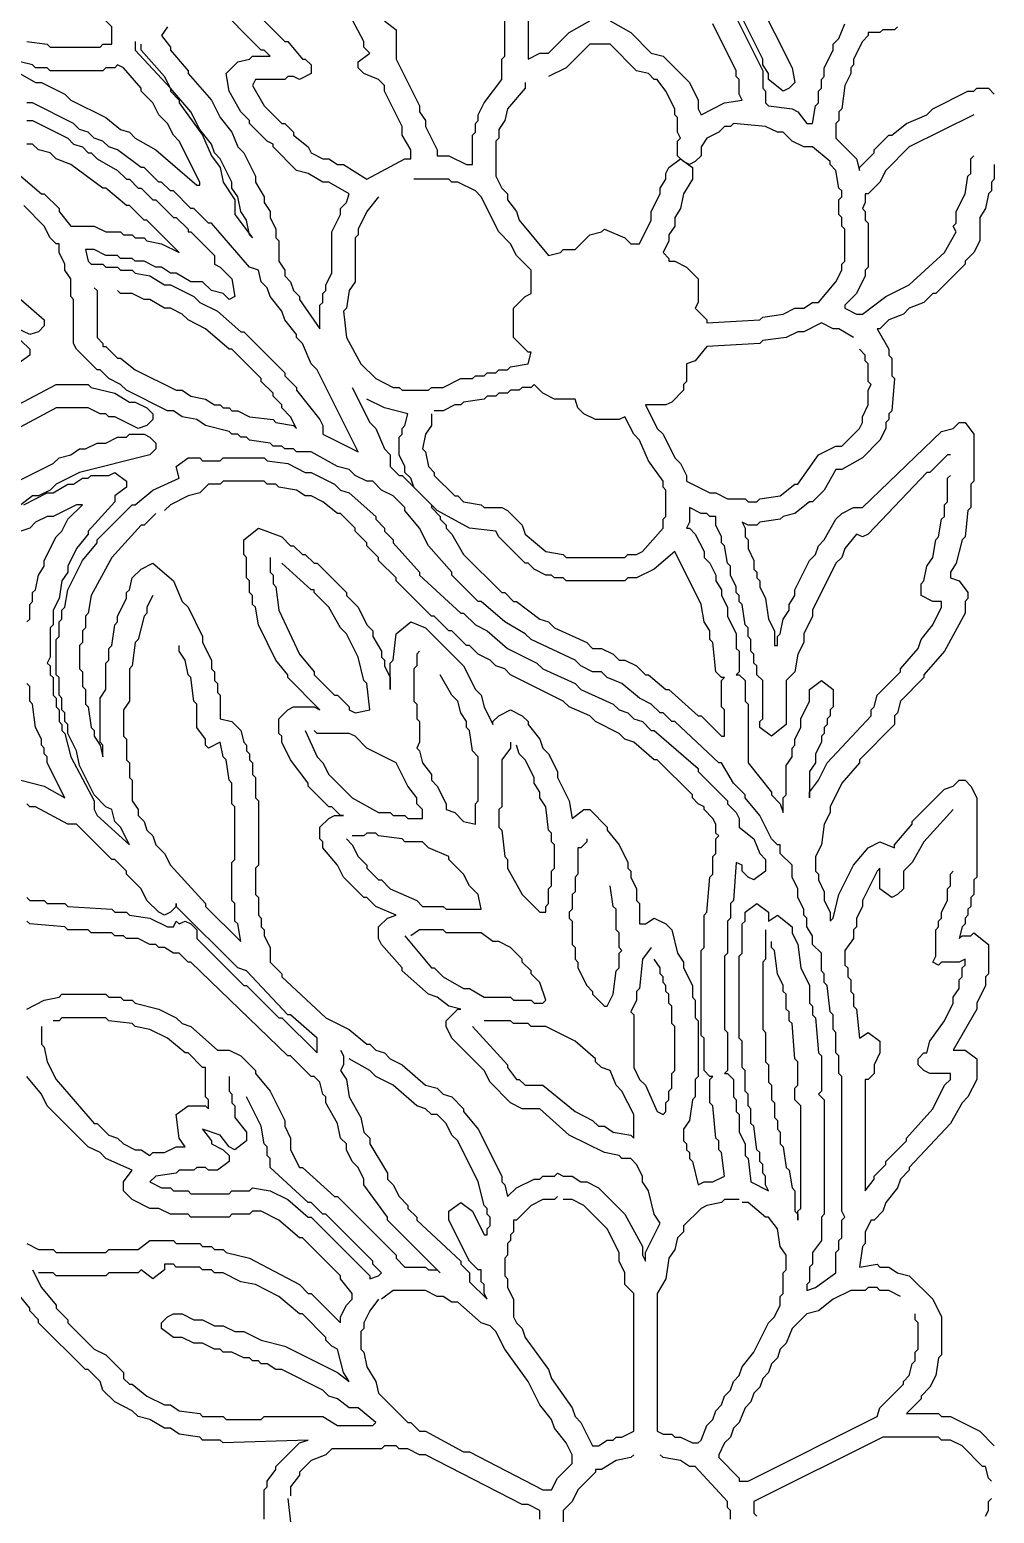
# Model space of a CAD drawing. Header units: metres. Extents: x 80 to 226, y 30 to 176.
# Drawn here: x 177.47 to 205.33, y 103.42 to 146.27 of the extents above; entities that cross this region are included whole.
import ezdxf

# ---------------------------------------------------------------- set-up
doc = ezdxf.new("R2010")
doc.units = ezdxf.units.M

msp = doc.modelspace()

# ---------------------------------------------------------------- linework, layer by layer
for points in [[(177.385, 145.927), (177.978, 145.843), (178.063, 145.758), (179.502, 145.758), (179.587, 145.843), (179.841, 145.843), (179.841, 146.351), (179.587, 146.605), (179.333, 146.689), (178.825, 147.197), (178.571, 147.197), (178.486, 147.282), (178.232, 147.282), (178.147, 147.367), (177.724, 147.367), (177.639, 147.451), (177.47, 147.451), (177.385, 147.367)], [(184.243, 146.52), (184.836, 145.927), (184.921, 145.927), (185.344, 145.419), (185.429, 145.419), (185.598, 145.25), (185.598, 144.996), (185.259, 144.827), (185.09, 144.911), (184.921, 144.911), (184.836, 144.827), (183.989, 144.827), (183.905, 144.657), (184.243, 144.065), (184.751, 143.557), (184.836, 143.557), (185.09, 143.303), (185.09, 143.218), (185.513, 142.879), (185.598, 142.71), (185.937, 142.541), (186.106, 142.541), (186.36, 142.371), (186.529, 142.371), (187.207, 141.948), (188.307, 142.541), (188.477, 142.541), (188.477, 142.795), (188.223, 143.218), (188.223, 143.472), (187.715, 144.488), (187.715, 144.657), (187.545, 144.827), (187.122, 144.996), (186.953, 145.165), (186.953, 145.335), (187.291, 145.589), (187.122, 145.758), (187.122, 145.927), (186.275, 147.536)], [(181.449, 146.351), (181.28, 146.097), (181.534, 145.758), (181.534, 145.673), (182.042, 145.081), (182.042, 144.996), (182.719, 144.234), (182.973, 143.726), (183.312, 143.303), (183.481, 142.879), (183.651, 142.71), (183.989, 142.033), (183.989, 141.863), (184.243, 141.44), (184.243, 141.271), (184.413, 141.017), (184.413, 140.847), (184.582, 140.509), (184.582, 140.255), (184.667, 140.17), (184.667, 139.577), (184.836, 139.323), (184.836, 139.154), (185.005, 138.985), (185.09, 138.731), (185.259, 138.561), (185.259, 138.477), (185.852, 137.63), (185.852, 138.307), (185.937, 138.392), (185.937, 138.646), (186.021, 138.731), (186.021, 138.9), (186.191, 139.239), (186.191, 140.424), (186.445, 140.932), (186.445, 141.101), (186.614, 141.271), (186.699, 141.525), (186.106, 141.863), (185.937, 141.863), (185.513, 142.117), (185.175, 142.202), (184.497, 142.879), (184.497, 142.964), (184.328, 143.049), (183.82, 143.557), (183.82, 143.641), (183.566, 143.895), (183.227, 144.488), (183.143, 144.996), (183.481, 145.335), (183.82, 145.419), (183.905, 145.504), (184.413, 145.504), (184.243, 145.673), (184.159, 145.673), (182.804, 147.028)], [(198.467, 147.197), (199.483, 145.165), (199.568, 144.742), (199.399, 144.573), (199.229, 144.488), (198.806, 144.827), (198.806, 144.996), (198.637, 145.25), (198.637, 145.419), (198.044, 146.605)], [(187.715, 146.52), (188.053, 146.266), (188.053, 145.419), (188.731, 144.065), (188.731, 143.895), (188.9, 143.641), (188.9, 143.472), (189.239, 142.795), (189.239, 142.625), (189.577, 142.625), (190.085, 142.371), (190.255, 142.371), (190.255, 143.218), (190.339, 143.303), (190.339, 143.557), (190.424, 143.641), (190.424, 143.811), (190.593, 144.149), (191.101, 144.827), (191.101, 145.419), (191.186, 145.504), (191.186, 146.774)], [(191.863, 146.943), (191.863, 145.419), (192.202, 145.589), (192.456, 145.589), (193.049, 146.181), (193.641, 146.52)], [(194.234, 146.52), (194.827, 146.181), (195.419, 145.589), (195.758, 145.504), (196.52, 144.742), (196.774, 144.234), (196.774, 143.98), (196.859, 143.811), (197.536, 144.149), (198.044, 144.234), (197.959, 144.403), (197.959, 144.827), (197.875, 144.911), (197.875, 145.081), (197.197, 146.435)], [(197.79, 146.774), (198.637, 145.081), (198.637, 144.573), (198.721, 144.488), (198.721, 144.149), (198.806, 144.065), (199.483, 143.98), (199.653, 143.895), (199.907, 143.557), (200.076, 143.557), (200.161, 144.065), (200.245, 144.149), (200.245, 144.488), (200.33, 144.573), (200.33, 144.827), (200.415, 144.911), (200.415, 145.165), (200.669, 145.673), (200.669, 145.843), (200.838, 146.012), (201.007, 146.435)], [(202.531, 146.351), (202.447, 146.266), (202.108, 146.266), (202.023, 146.181), (201.685, 146.181), (201.685, 146.097), (201.515, 145.927), (201.261, 145.419), (201.261, 145.25), (201.177, 145.165), (201.177, 144.996), (201.007, 144.657), (200.923, 143.98), (200.838, 143.895), (200.838, 143.641), (200.753, 143.557), (200.753, 143.133), (201.346, 142.541), (201.431, 142.202), (201.431, 142.287), (201.854, 142.71), (201.854, 142.795), (202.277, 143.218), (202.362, 143.218), (202.785, 143.557), (203.378, 143.811), (203.547, 143.98), (204.563, 144.488), (204.733, 144.488), (204.817, 144.573), (205.156, 144.573), (205.325, 144.403)], [(180.518, 145.927), (180.518, 145.673), (181.534, 144.573), (181.534, 144.488), (181.788, 144.234), (181.788, 144.149), (182.465, 143.218), (182.719, 142.625), (182.973, 142.287), (183.058, 141.863), (183.397, 141.355), (183.397, 140.932), (183.905, 140.255), (183.82, 140.339), (183.735, 140.763), (183.566, 141.017), (183.481, 141.44), (183.312, 141.694), (183.312, 141.863), (182.973, 142.541), (182.804, 142.71), (182.719, 142.964), (182.381, 143.387), (182.127, 143.895), (181.534, 144.573), (181.365, 144.911), (180.687, 145.673), (180.687, 145.843)], [(191.779, 144.742), (191.779, 144.573), (191.271, 143.98), (191.186, 143.641), (191.017, 143.387), (191.017, 143.133), (190.932, 143.049), (190.932, 142.033), (191.101, 141.694), (191.271, 141.525), (191.271, 141.355), (191.525, 141.017), (191.609, 140.763), (192.456, 139.747), (192.795, 139.831), (192.879, 139.916), (193.218, 139.916), (193.641, 140.339), (193.98, 140.424), (194.065, 140.509), (194.657, 140.255), (194.827, 140.085), (195.081, 140.085), (195.419, 140.763), (195.419, 141.017), (195.673, 141.525), (195.673, 141.694), (195.843, 141.948), (195.843, 142.117), (195.927, 142.287), (196.266, 142.541), (196.605, 142.287), (196.605, 141.948), (196.351, 141.525), (196.266, 141.101), (196.097, 140.847), (196.097, 140.593), (195.927, 140.339), (195.927, 140.17), (195.758, 139.831), (195.927, 139.662), (195.927, 139.577), (196.097, 139.577), (196.435, 139.408), (196.774, 139.069), (196.774, 138.392), (196.689, 138.223), (197.028, 137.884), (197.028, 137.799), (198.552, 137.884), (198.637, 137.969), (199.229, 138.053), (199.568, 138.223), (199.822, 138.223), (200.076, 138.392), (200.245, 138.392), (200.753, 138.985), (200.923, 139.323), (200.923, 139.493), (201.007, 139.577), (201.007, 140.509), (200.923, 140.593), (200.923, 140.847), (200.838, 140.932), (200.838, 141.355), (200.923, 141.44), (200.923, 141.609), (200.838, 141.694), (200.753, 142.202), (200.584, 142.371), (200.584, 142.456), (200.076, 142.879), (199.822, 142.879), (199.483, 143.049), (199.229, 143.303), (199.06, 143.303), (198.721, 143.472), (197.79, 143.557), (197.705, 143.472), (197.536, 143.472), (197.367, 143.303), (197.028, 143.133), (196.859, 142.879), (196.859, 142.625), (196.689, 142.456), (196.52, 142.371), (196.351, 142.456), (196.181, 142.625), (196.181, 143.049), (196.266, 143.133), (196.181, 143.303), (196.181, 143.726), (196.097, 143.811), (196.097, 143.98), (195.843, 144.488), (195.589, 144.827), (195.504, 144.827), (195.335, 144.996), (194.996, 145.081), (194.234, 145.843), (193.641, 145.843), (192.964, 145.165), (192.456, 144.911)], [(177.047, 145.081), (177.639, 144.742), (177.809, 144.742), (178.486, 144.403), (178.655, 144.234), (179.671, 143.726), (180.095, 143.387), (180.349, 143.303), (180.518, 143.133), (181.111, 142.795), (182.296, 141.779), (182.381, 141.779), (182.381, 141.863), (181.788, 143.049), (181.619, 143.218), (181.449, 143.557), (181.195, 143.811), (181.026, 144.149), (180.687, 144.488), (180.687, 144.573), (180.179, 145.165), (180.01, 145.25), (179.925, 145.165), (179.671, 145.165), (179.587, 145.081), (178.063, 145.081), (177.978, 145.165), (177.639, 145.165), (177.555, 145.25), (176.877, 145.419)], [(177.385, 143.641), (177.555, 143.641), (178.571, 143.133), (178.74, 142.964), (178.994, 142.879), (179.163, 142.71), (179.248, 142.71), (179.417, 142.541), (180.01, 142.202), (180.264, 141.948), (180.349, 141.948), (180.603, 141.694), (180.687, 141.694), (181.026, 141.355), (181.111, 141.355), (181.619, 140.847), (181.703, 140.847), (182.042, 140.509), (182.042, 140.424), (182.127, 140.424), (182.804, 139.747), (182.804, 139.493), (182.973, 139.408), (183.312, 139.069), (183.397, 138.561), (183.227, 138.477), (183.058, 138.646), (182.719, 138.731), (182.465, 138.985), (182.127, 138.985), (181.703, 139.239), (181.534, 139.239), (181.28, 139.408), (181.111, 139.408), (180.772, 139.577), (180.518, 139.577), (180.433, 139.662), (180.095, 139.662), (180.01, 139.747), (179.671, 139.747), (179.333, 139.916), (179.079, 139.916), (179.163, 139.577), (179.248, 139.493), (179.587, 139.493), (179.671, 139.408), (180.01, 139.408), (180.095, 139.323), (180.433, 139.323), (180.518, 139.239), (180.941, 139.154), (181.365, 138.9), (181.534, 138.9), (182.211, 138.561), (182.381, 138.392), (182.889, 138.138), (183.566, 137.545), (183.651, 137.545), (184.836, 136.36), (184.836, 136.275), (185.175, 135.937), (185.175, 135.852), (185.852, 135.005), (185.937, 134.836), (185.937, 134.582), (186.953, 134.074), (185.767, 136.445), (185.598, 136.614), (185.344, 137.207), (185.175, 137.376), (185.175, 137.461), (184.836, 137.884), (184.751, 138.138), (184.413, 138.561), (184.328, 138.815), (184.159, 138.985), (184.074, 139.323), (183.82, 139.408), (182.719, 140.678), (182.635, 140.678), (182.211, 141.101), (182.127, 141.101), (181.619, 141.609), (181.534, 141.609), (181.28, 141.863), (181.195, 141.863), (180.772, 142.287), (180.687, 142.287), (180.01, 142.795), (179.756, 142.879), (179.587, 143.049), (179.333, 143.133), (179.163, 143.303), (178.909, 143.387), (178.74, 143.557), (177.555, 144.149), (177.385, 144.149)], [(204.733, 143.811), (202.87, 142.879), (202.193, 142.202), (202.023, 141.863), (201.685, 141.525), (201.6, 141.525), (201.6, 141.271), (201.515, 141.101), (201.6, 141.017), (201.6, 140.763), (201.685, 140.678), (201.685, 139.408), (201.6, 139.323), (201.6, 139.154), (201.346, 138.646), (201.007, 138.307), (201.007, 138.223), (201.346, 138.053), (201.515, 138.053), (202.193, 138.561), (202.87, 138.9), (203.886, 139.831), (204.225, 140.424), (204.14, 140.593), (204.225, 140.678), (204.225, 141.017), (204.479, 141.525), (204.563, 142.033), (204.648, 142.117), (204.648, 142.541), (204.733, 142.625)], [(177.216, 142.033), (177.809, 141.525), (177.893, 141.525), (178.317, 141.101), (178.317, 141.017), (178.655, 140.593), (179.333, 140.593), (179.671, 140.424), (180.095, 140.424), (180.179, 140.339), (180.433, 140.339), (180.518, 140.255), (180.772, 140.255), (180.857, 140.17), (181.28, 140.085), (181.788, 139.831), (180.857, 140.763), (180.772, 140.763), (180.349, 141.186), (180.264, 141.186), (179.671, 141.694), (179.587, 141.694), (178.655, 142.371), (178.232, 142.541), (178.063, 142.71), (177.724, 142.795), (177.555, 142.964), (177.385, 142.964)], [(205.325, 142.371), (205.325, 141.948), (205.241, 141.863), (205.241, 141.609), (205.156, 141.525), (205.071, 141.101), (204.902, 140.847), (204.902, 140.17), (204.733, 139.831), (204.479, 139.577), (204.479, 139.493), (203.632, 138.646), (203.547, 138.646), (203.293, 138.392), (202.87, 138.223), (202.701, 138.053), (202.277, 137.884), (202.023, 137.63), (201.939, 137.63), (202.277, 137.037), (202.277, 136.868), (202.362, 136.783), (202.362, 136.275), (202.447, 136.191), (202.362, 135.259), (202.277, 135.175), (202.277, 135.005), (202.193, 134.921), (202.193, 134.751), (202.023, 134.413), (201.515, 133.905), (200.923, 133.566), (200.753, 133.566), (200.415, 132.973), (200.076, 132.635), (199.991, 132.635), (199.568, 132.296), (199.229, 132.211), (199.145, 132.127), (198.552, 132.042), (198.467, 131.957), (198.213, 131.957), (198.044, 132.042), (198.129, 131.873), (198.129, 131.619), (198.213, 131.534), (198.213, 131.28), (198.383, 130.941), (198.383, 130.687), (198.467, 130.603), (198.467, 130.433), (198.552, 130.349), (198.552, 130.179), (198.721, 129.841), (198.806, 129.248), (198.975, 128.909), (198.975, 128.486), (199.06, 128.486), (199.06, 128.74), (199.145, 128.825), (199.229, 129.248), (199.399, 129.502), (199.399, 129.671), (199.568, 129.925), (199.568, 130.095), (199.991, 130.941), (200.161, 131.111), (200.245, 131.365), (200.415, 131.534), (200.753, 132.127), (200.923, 132.296), (201.261, 132.465), (201.515, 132.465), (203.801, 134.667), (204.14, 134.751), (204.309, 134.921), (204.479, 134.921), (204.733, 134.582), (204.733, 133.227), (204.648, 133.143), (204.648, 132.465), (204.563, 132.381), (204.479, 131.619), (204.394, 131.534), (204.225, 130.857), (204.055, 130.603), (204.055, 130.433), (204.309, 130.349), (204.563, 130.01), (204.563, 129.841), (204.479, 129.756), (204.479, 129.417), (203.886, 128.317), (203.293, 127.639), (203.293, 127.555), (202.616, 126.877), (202.531, 126.539), (202.447, 126.454), (202.447, 126.2), (201.431, 125.184), (201.431, 125.099), (200.923, 124.507), (200.584, 123.829), (200.584, 123.66), (200.415, 123.321), (200.33, 122.729), (200.161, 122.39), (200.161, 121.967), (200.245, 121.882), (200.245, 121.713), (200.415, 121.374), (200.415, 121.12), (200.584, 120.781), (200.584, 120.527), (200.669, 120.612), (200.838, 121.289), (201.261, 122.136), (201.685, 122.644), (202.023, 122.813), (202.447, 122.644), (202.447, 122.729), (202.955, 123.321), (202.955, 123.406), (203.886, 124.337), (204.14, 124.422), (204.309, 124.591), (204.479, 124.591), (204.648, 124.422), (204.817, 124.083), (204.817, 121.797), (204.733, 121.713), (204.733, 121.289), (204.648, 121.205), (204.648, 120.951), (204.563, 120.866), (204.563, 120.697), (204.479, 120.612), (204.479, 120.443), (204.394, 120.358), (204.309, 120.019), (204.394, 120.104), (204.648, 120.104), (204.733, 120.189), (205.156, 119.85), (205.156, 119.003), (205.071, 118.919), (205.071, 118.665), (204.817, 118.157), (204.817, 117.987), (204.14, 116.802), (204.479, 116.802), (204.817, 116.548), (204.817, 115.955), (204.563, 115.447), (204.394, 115.278), (204.055, 114.685), (202.87, 113.415), (202.87, 113.331), (202.616, 113.077), (202.531, 112.823), (202.193, 112.399), (202.108, 112.145), (201.854, 111.891), (201.769, 111.891), (201.6, 111.553), (201.6, 111.214), (201.515, 111.129), (201.431, 110.537), (201.939, 110.621), (202.023, 110.537), (202.277, 110.537), (202.531, 110.367), (202.87, 110.283), (203.547, 109.605), (203.801, 109.097), (203.801, 107.997), (203.717, 107.912), (203.632, 107.404), (203.463, 107.065), (203.209, 106.811), (203.209, 106.727), (202.785, 106.303), (203.717, 106.303), (203.801, 106.219), (204.055, 106.219), (204.902, 105.795), (205.325, 105.372)], [(187.545, 141.44), (187.207, 141.017), (186.953, 140.509), (186.953, 140.339), (186.868, 140.255), (186.868, 138.985), (186.699, 138.731), (186.614, 138.223), (186.529, 138.138), (186.614, 137.376), (187.037, 136.614), (187.461, 136.191), (187.969, 135.937), (188.138, 135.937), (188.223, 135.852), (188.985, 135.852), (189.069, 135.937), (189.408, 135.937), (189.916, 136.191), (190.255, 136.191), (190.339, 136.275), (190.593, 136.275), (190.678, 136.36), (190.932, 136.36), (191.017, 136.445), (191.271, 136.445), (191.355, 136.529), (191.863, 136.614), (191.948, 136.953), (191.863, 136.953), (191.44, 137.376), (191.44, 138.223), (191.779, 138.561), (191.948, 138.646), (191.948, 139.323), (191.525, 139.747), (191.355, 140.085), (191.017, 140.424), (190.509, 141.44), (190.339, 141.609), (189.831, 141.863), (189.662, 141.863), (189.577, 141.948), (188.561, 141.948)], [(177.301, 132.55), (177.978, 132.889), (178.147, 132.889), (178.571, 133.143), (178.74, 133.143), (178.994, 133.312), (179.163, 133.312), (179.248, 133.397), (179.756, 133.397), (179.925, 133.481), (180.264, 133.227), (180.264, 133.058), (179.925, 132.804), (179.925, 132.635), (179.163, 131.788), (179.163, 131.703), (178.825, 131.28), (178.571, 130.772), (178.571, 130.603), (178.401, 130.349), (178.317, 129.841), (178.147, 129.502), (178.147, 129.079), (178.063, 128.994), (178.063, 128.147), (177.978, 127.978), (178.063, 127.893), (178.063, 127.639), (178.147, 127.555), (178.147, 127.047), (178.232, 126.962), (178.232, 126.708), (178.317, 126.623), (178.317, 126.285), (178.401, 126.2), (178.401, 126.031), (178.486, 125.946), (178.655, 125.269), (179.333, 123.999), (179.333, 123.745), (179.417, 123.575), (180.349, 122.729), (180.095, 123.237), (179.925, 123.406), (179.841, 123.745), (179.671, 123.829), (179.333, 124.168), (178.909, 125.015), (178.825, 125.438), (178.571, 125.946), (178.571, 126.2), (178.486, 126.285), (178.486, 126.539), (178.401, 126.623), (178.401, 126.962), (178.317, 127.047), (178.317, 127.555), (178.232, 127.639), (178.232, 128.655), (178.317, 128.74), (178.317, 129.163), (178.401, 129.248), (178.401, 129.502), (178.486, 129.587), (178.571, 130.095), (178.994, 130.941), (179.417, 131.449), (179.417, 131.534), (180.433, 132.55), (180.518, 132.55), (181.026, 132.973), (181.788, 133.312), (181.703, 133.651), (182.042, 133.905), (182.381, 133.905), (182.465, 133.82), (182.973, 133.82), (183.058, 133.905), (184.243, 133.905), (184.328, 133.82), (184.921, 133.735), (185.429, 133.481), (185.598, 133.481), (186.275, 133.143), (186.445, 132.973), (186.699, 132.889), (187.461, 132.211), (187.461, 132.127), (187.715, 131.873), (187.715, 131.788), (187.969, 131.534), (187.969, 131.449), (188.731, 130.603), (188.731, 130.518), (189.916, 129.417), (190.001, 129.417), (190.339, 129.079), (190.678, 128.909), (191.271, 128.401), (192.117, 127.978), (192.287, 127.809), (193.218, 127.385), (193.387, 127.216), (194.319, 126.793), (194.488, 126.623), (194.742, 126.539), (194.911, 126.369), (195.165, 126.285), (195.419, 126.031), (195.504, 126.031), (196.774, 124.93), (196.774, 124.845), (197.621, 123.999), (197.621, 123.914), (197.875, 123.66), (197.959, 123.491), (197.959, 123.237), (198.383, 122.898), (198.552, 122.475), (198.721, 122.305), (198.721, 121.967), (198.383, 121.713), (198.213, 121.797), (198.044, 121.967), (198.044, 122.136), (197.875, 122.221), (197.79, 121.12), (197.705, 121.035), (197.705, 120.612), (197.621, 120.527), (197.621, 119.596), (197.536, 119.511), (197.536, 117.395), (197.621, 117.31), (197.621, 116.209), (197.536, 116.125), (197.621, 116.125), (197.79, 115.955), (197.79, 115.447), (197.875, 115.363), (197.875, 115.024), (197.959, 114.939), (197.959, 114.431), (198.129, 114.093), (198.129, 113.754), (198.213, 113.669), (198.298, 112.992), (198.806, 112.738), (198.721, 112.907), (198.721, 113.161), (198.637, 113.246), (198.637, 113.5), (198.552, 113.585), (198.552, 113.839), (198.467, 113.923), (198.383, 114.601), (198.298, 114.685), (198.298, 115.109), (198.213, 115.193), (198.213, 115.532), (198.129, 115.617), (198.129, 116.209), (198.044, 116.294), (198.044, 117.056), (197.959, 117.141), (197.959, 119.511), (198.044, 119.596), (198.044, 120.443), (198.129, 120.527), (198.129, 120.781), (198.467, 121.035), (198.806, 120.781), (198.806, 120.527), (199.06, 120.697), (199.483, 120.358), (199.483, 120.189), (199.653, 119.85), (199.737, 119.173), (199.991, 118.665), (199.991, 118.157), (200.076, 118.072), (200.076, 117.818), (200.161, 117.733), (200.245, 116.717), (200.33, 116.633), (200.33, 115.617), (200.245, 115.532), (200.415, 115.363), (200.415, 112.061), (200.33, 111.976), (200.33, 111.299), (200.076, 110.96), (200.076, 110.621), (199.991, 110.537), (199.991, 110.113), (199.907, 110.029), (199.907, 109.859), (200.161, 109.944), (200.753, 110.367), (200.753, 110.96), (200.838, 111.045), (200.838, 111.299), (200.923, 111.383), (200.923, 111.891), (201.007, 111.976), (200.923, 112.145), (200.923, 116.04), (200.838, 116.125), (200.838, 116.633), (200.753, 116.717), (200.753, 117.31), (200.669, 117.395), (200.669, 117.818), (200.584, 117.903), (200.499, 118.665), (200.415, 118.749), (200.415, 119.003), (200.33, 119.088), (200.33, 119.596), (200.076, 119.85), (200.076, 120.104), (199.907, 120.358), (199.907, 120.612), (199.822, 120.697), (199.822, 120.866), (199.653, 121.205), (199.653, 121.459), (199.483, 121.797), (199.483, 122.136), (199.145, 122.475), (199.145, 122.729), (199.06, 122.729), (198.891, 122.898), (198.552, 123.575), (198.129, 124.083), (198.129, 124.168), (197.79, 124.507), (197.451, 125.099), (197.367, 125.099), (196.097, 126.285), (196.012, 126.285), (195.758, 126.539), (195.673, 126.539), (195.419, 126.793), (195.081, 126.962), (194.573, 127.385), (194.149, 127.555), (193.98, 127.724), (193.726, 127.724), (193.387, 127.893), (193.218, 128.063), (191.948, 128.655), (191.779, 128.825), (191.186, 129.163), (190.509, 129.756), (190.424, 129.756), (189.662, 130.518), (189.662, 130.603), (188.985, 131.365), (188.731, 131.873), (188.307, 132.381), (188.307, 132.465), (187.969, 132.804), (187.63, 132.973), (187.376, 133.227), (187.207, 133.227), (186.868, 133.397), (186.699, 133.566), (186.36, 133.651), (185.598, 134.074), (185.175, 134.074), (185.09, 134.159), (184.836, 134.159), (184.751, 134.243), (184.497, 134.243), (184.413, 134.328), (183.82, 134.413), (183.735, 134.497), (183.566, 134.497), (183.481, 134.582), (183.312, 134.582), (183.227, 134.667), (182.55, 134.836), (182.296, 135.005), (181.873, 135.09), (181.619, 135.259), (181.449, 135.259), (180.264, 135.852), (180.095, 136.021), (179.756, 136.191), (179.502, 136.445), (179.417, 136.445), (178.825, 137.037), (178.74, 137.207), (178.74, 138.477), (178.655, 138.561), (178.655, 139.069), (178.486, 139.323), (178.486, 139.493), (178.317, 139.831), (178.317, 140.085), (178.232, 140.085), (178.063, 140.255), (177.893, 140.593), (177.301, 141.186)], [(179.333, 138.815), (179.417, 138.731), (179.417, 137.376), (179.587, 137.207), (179.587, 137.122), (179.671, 137.122), (180.01, 136.783), (180.095, 136.783), (180.518, 136.445), (181.703, 135.852), (181.873, 135.852), (182.127, 135.683), (182.55, 135.598), (182.804, 135.429), (182.973, 135.429), (183.058, 135.344), (183.227, 135.344), (183.312, 135.259), (183.481, 135.259), (183.82, 135.09), (184.497, 135.005), (184.582, 134.921), (185.09, 134.836), (185.175, 134.751), (185.005, 135.09), (184.751, 135.344), (184.751, 135.429), (184.497, 135.683), (184.497, 135.767), (184.159, 136.106), (184.159, 136.191), (183.312, 137.037), (183.227, 137.037), (182.55, 137.63), (182.042, 137.884), (181.873, 138.053), (181.534, 138.223), (181.365, 138.223), (180.941, 138.477), (180.772, 138.477), (180.433, 138.646), (180.095, 138.646), (180.01, 138.731)], [(177.216, 138.477), (177.893, 137.884), (177.893, 137.715), (177.724, 137.545), (177.47, 137.461), (177.131, 137.63)], [(201.261, 137.376), (200.838, 137.63), (200.669, 137.63), (200.33, 137.799), (199.822, 137.545), (199.653, 137.545), (199.314, 137.376), (198.637, 137.291), (198.552, 137.207), (197.028, 137.122), (196.689, 136.699), (196.435, 136.614), (196.435, 136.106), (196.351, 136.021), (196.351, 135.852), (196.012, 135.513), (195.843, 135.429), (195.25, 135.429), (195.589, 134.751), (195.758, 134.582), (196.097, 133.905), (196.266, 133.735), (196.435, 133.397), (196.435, 133.227), (197.113, 132.889), (197.282, 132.889), (197.621, 132.719), (198.129, 132.719), (198.213, 132.635), (198.467, 132.635), (198.552, 132.719), (199.145, 132.804), (199.568, 133.143), (199.653, 133.143), (200.245, 133.989), (200.753, 134.243), (200.923, 134.243), (201.431, 134.751), (201.515, 134.921), (201.515, 135.09), (201.685, 135.429), (201.685, 135.852), (201.769, 136.021), (201.685, 136.106), (201.685, 136.614), (201.6, 136.699), (201.6, 136.868), (201.431, 137.037)], [(177.216, 137.291), (177.47, 137.037), (177.47, 136.868), (177.131, 136.614)], [(177.131, 135.429), (178.232, 136.021), (179.163, 136.021), (179.248, 135.937), (179.925, 135.767), (180.349, 135.513), (180.518, 135.513), (180.857, 135.344), (181.026, 135.175), (181.026, 135.005), (180.857, 134.836), (180.603, 134.751), (179.925, 135.09), (179.756, 135.09), (179.671, 135.175), (179.502, 135.175), (179.163, 135.344), (178.232, 135.344), (176.962, 134.667)], [(186.783, 135.937), (187.291, 134.921), (187.461, 134.751), (187.715, 134.159), (187.884, 133.989), (187.884, 133.651), (188.138, 133.397), (188.223, 133.397), (189.069, 132.55), (189.069, 132.465), (189.323, 132.211), (189.323, 132.127), (189.493, 131.957), (189.493, 131.873), (189.662, 131.703), (190.001, 131.111), (191.101, 130.01), (191.186, 130.01), (191.44, 129.756), (191.525, 129.756), (192.202, 129.248), (192.456, 129.163), (192.625, 128.994), (193.557, 128.571), (193.726, 128.401), (193.98, 128.401), (194.319, 128.232), (194.488, 128.063), (194.657, 128.063), (194.996, 127.893), (195.25, 127.639), (195.335, 127.639), (195.843, 127.216), (195.927, 127.216), (196.774, 126.454), (196.859, 126.454), (197.451, 125.861), (197.536, 125.861), (197.536, 126.623), (197.451, 126.708), (197.451, 127.47), (197.536, 127.555), (197.451, 127.555), (197.282, 127.724), (197.197, 128.571), (197.113, 128.655), (197.113, 128.909), (196.943, 129.163), (196.859, 129.671), (196.097, 131.195), (195.504, 130.687), (194.996, 130.433), (194.742, 130.433), (194.657, 130.349), (192.964, 130.349), (192.879, 130.433), (192.625, 130.433), (192.541, 130.518), (192.371, 130.518), (192.033, 130.687), (191.863, 130.857), (191.779, 130.857), (191.017, 131.619), (190.932, 131.788), (190.17, 131.873), (189.239, 132.381), (188.561, 133.058), (188.477, 133.312), (188.307, 133.481), (188.307, 133.651), (188.138, 133.989), (188.138, 134.497), (188.223, 134.582), (188.223, 134.751), (188.307, 134.836), (188.392, 135.175), (187.715, 135.344), (187.207, 135.598)], [(189.069, 135.175), (189.069, 134.836), (188.9, 134.582), (188.815, 134.159), (188.9, 134.074), (188.985, 133.651), (189.154, 133.481), (189.154, 133.397), (189.747, 132.804), (189.831, 132.804), (190.001, 132.635), (190.509, 132.55), (190.593, 132.465), (191.101, 132.465), (191.271, 132.381), (191.694, 131.957), (191.779, 131.703), (192.371, 131.195), (192.879, 131.111), (192.964, 131.026), (194.657, 131.026), (194.742, 131.111), (194.996, 131.111), (195.165, 131.195), (195.758, 131.873), (195.758, 132.127), (195.843, 132.211), (195.843, 132.973), (195.758, 133.058), (195.758, 133.227), (195.335, 133.82), (195.081, 134.413), (194.911, 134.582), (194.657, 135.09), (194.488, 135.005), (193.811, 135.005), (193.472, 135.175), (193.303, 135.344), (193.218, 135.598), (192.625, 135.598), (192.287, 135.767), (192.033, 136.021), (191.948, 135.937), (191.694, 135.937), (191.609, 135.852), (191.355, 135.852), (191.271, 135.767), (191.017, 135.767), (190.932, 135.683), (190.678, 135.683), (190.593, 135.598), (190.001, 135.513), (189.916, 135.429), (189.747, 135.429), (189.408, 135.259), (189.154, 135.259)], [(177.131, 133.227), (178.147, 133.735), (178.317, 133.905), (178.655, 133.989), (178.909, 134.159), (179.079, 134.159), (179.417, 134.328), (179.671, 134.328), (180.01, 134.497), (180.264, 134.497), (180.349, 134.582), (180.772, 134.582), (180.941, 134.497), (181.111, 134.328), (181.111, 134.159), (180.941, 133.989), (178.909, 133.481), (178.232, 133.143), (178.063, 132.973), (177.724, 132.804), (177.555, 132.804), (177.216, 132.55)], [(204.055, 133.989), (203.971, 133.989), (203.463, 133.481), (203.378, 133.481), (201.685, 131.703), (201.515, 131.619), (201.346, 131.703), (201.007, 131.28), (200.923, 131.026), (200.753, 130.857), (200.076, 129.502), (200.076, 129.333), (199.822, 128.825), (199.822, 128.571), (199.653, 128.232), (199.568, 127.724), (199.314, 127.47), (199.314, 126.2), (198.891, 125.861), (198.552, 126.115), (198.552, 126.285), (198.637, 126.369), (198.637, 127.47), (198.467, 127.639), (198.467, 127.893), (198.383, 127.978), (198.383, 128.232), (198.298, 128.317), (198.298, 128.655), (198.213, 128.74), (198.213, 128.994), (198.129, 129.079), (198.044, 129.671), (197.959, 129.756), (197.959, 129.925), (197.875, 130.01), (197.875, 130.179), (197.705, 130.518), (197.705, 130.772), (197.621, 130.857), (197.536, 131.365), (197.451, 131.449), (197.451, 131.619), (197.282, 131.957), (197.282, 132.211), (197.113, 132.211), (197.028, 132.296), (196.859, 132.296), (196.52, 132.465), (196.52, 132.042), (196.435, 131.873), (196.52, 131.873), (196.689, 131.703), (196.943, 131.195), (196.943, 131.026), (197.113, 130.857), (197.282, 130.518), (197.282, 130.349), (197.451, 130.095), (197.451, 129.925), (197.621, 129.587), (197.621, 129.333), (197.875, 128.825), (197.875, 128.401), (197.959, 128.317), (197.959, 127.724), (197.875, 127.639), (197.959, 127.639), (198.129, 127.47), (198.129, 126.877), (198.213, 126.793), (198.213, 125.099), (198.891, 124.253), (198.891, 124.168), (199.145, 123.914), (199.229, 123.66), (199.229, 124.083), (199.314, 124.168), (199.314, 125.015), (199.483, 125.269), (199.483, 125.523), (199.568, 125.607), (199.568, 125.777), (199.737, 126.115), (199.737, 126.369), (199.991, 126.877), (199.991, 127.216), (200.33, 127.47), (200.669, 127.216), (200.669, 126.708), (200.584, 126.623), (200.584, 126.454), (200.499, 126.369), (200.499, 126.2), (200.415, 126.115), (200.415, 125.946), (200.33, 125.861), (200.33, 125.692), (200.161, 125.353), (200.161, 125.099), (199.991, 124.845), (199.991, 124.083), (199.991, 124.253), (200.245, 124.591), (200.499, 125.099), (201.769, 126.454), (201.769, 126.623), (201.854, 126.708), (201.939, 127.047), (202.616, 127.724), (202.616, 127.809), (203.124, 128.401), (203.209, 128.655), (203.547, 129.079), (203.801, 129.587), (203.801, 129.756), (203.547, 129.756), (203.209, 129.925), (203.209, 130.264), (203.293, 130.349), (203.378, 130.772), (203.547, 131.026), (203.632, 131.534), (203.717, 131.619), (203.801, 132.127), (203.886, 132.211), (203.886, 132.55), (203.971, 132.635), (203.971, 133.312), (204.055, 133.397)], [(181.111, 132.296), (180.772, 131.957), (180.687, 131.957), (179.841, 131.026), (179.248, 129.925), (179.163, 129.417), (179.079, 129.333), (179.079, 128.994), (178.994, 128.909), (178.994, 128.571), (178.909, 128.486), (178.909, 127.809), (178.994, 127.724), (178.994, 127.301), (179.079, 127.216), (179.079, 126.793), (179.163, 126.708), (179.248, 126.115), (179.333, 126.031), (179.333, 125.861), (179.502, 125.607), (179.587, 125.269), (179.587, 125.607), (179.502, 125.692), (179.502, 126.962), (179.671, 127.216), (179.671, 127.978), (179.756, 128.063), (179.756, 128.401), (179.841, 128.486), (179.925, 129.079), (180.01, 129.163), (180.01, 129.333), (180.264, 129.841), (180.264, 130.01), (180.349, 130.095), (180.433, 130.433), (180.687, 130.687), (181.026, 130.857), (181.619, 130.349), (181.873, 129.756), (182.042, 129.587), (182.465, 128.74), (182.465, 128.571), (182.719, 128.063), (182.719, 127.809), (182.804, 127.724), (182.804, 127.47), (182.889, 127.385), (182.889, 127.131), (182.973, 127.047), (182.973, 126.369), (183.312, 126.285), (183.566, 126.031), (183.651, 125.692), (183.735, 125.607), (183.735, 125.438), (183.82, 125.353), (183.82, 125.184), (183.905, 125.099), (183.905, 124.761), (183.989, 124.676), (183.989, 124.083), (184.074, 123.999), (184.074, 122.136), (183.989, 122.051), (183.989, 121.289), (184.074, 121.205), (184.074, 120.697), (184.159, 120.612), (184.159, 120.358), (184.243, 120.273), (184.243, 120.104), (184.413, 119.765), (184.413, 119.342), (184.751, 119.003), (184.751, 118.919), (186.021, 117.733), (186.699, 117.395), (187.207, 116.971), (187.291, 116.971), (187.461, 116.802), (187.715, 116.717), (187.884, 116.548), (188.223, 116.379), (188.9, 115.786), (189.239, 115.701), (189.408, 115.532), (189.662, 115.447), (190.001, 115.109), (190.001, 115.024), (190.424, 114.516), (191.101, 113.161), (191.101, 112.992), (191.186, 112.907), (191.271, 112.569), (191.525, 112.823), (192.033, 113.077), (192.202, 113.077), (192.287, 113.161), (192.625, 113.161), (192.71, 113.246), (192.879, 113.161), (193.133, 113.161), (193.387, 112.992), (193.557, 112.992), (193.895, 112.823), (194.657, 112.061), (195.165, 111.129), (195.165, 110.875), (195.25, 110.706), (195.25, 110.96), (195.673, 111.807), (195.504, 112.061), (195.335, 112.738), (195.165, 112.992), (195.165, 113.161), (194.996, 113.5), (194.827, 113.669), (194.573, 113.669), (194.488, 113.754), (194.065, 113.839), (193.049, 114.347), (192.202, 115.109), (191.694, 115.109), (191.355, 115.278), (190.763, 115.871), (190.593, 116.209), (189.662, 117.141), (189.493, 117.479), (189.493, 117.649), (189.831, 117.987), (189.916, 117.987), (189.577, 118.072), (189.239, 118.326), (188.985, 118.411), (188.223, 119.088), (188.223, 119.173), (187.63, 119.85), (187.545, 120.019), (187.545, 120.358), (187.799, 120.612), (188.053, 120.697), (187.461, 120.951), (187.207, 121.205), (187.122, 121.205), (186.529, 121.797), (186.36, 122.136), (185.937, 122.644), (185.937, 122.813), (185.852, 122.898), (185.852, 123.237), (186.106, 123.491), (186.275, 123.575), (186.529, 123.575), (186.445, 123.575), (186.191, 123.829), (186.106, 123.829), (185.513, 124.422), (185.513, 124.507), (185.005, 125.184), (184.751, 125.692), (184.751, 125.861), (184.667, 125.946), (184.667, 126.369), (184.921, 126.623), (185.09, 126.708), (185.683, 126.708), (185.852, 126.623), (184.921, 127.555), (184.921, 127.639), (184.582, 128.063), (184.074, 129.079), (183.989, 129.587), (183.905, 129.671), (183.905, 129.925), (183.82, 130.01), (183.82, 130.349), (183.735, 130.433), (183.735, 131.026), (183.651, 131.111), (183.651, 131.534), (184.074, 131.873), (184.751, 131.619), (185.005, 131.365), (185.09, 131.365), (185.344, 131.111), (185.429, 131.111), (185.683, 130.857), (185.767, 130.857), (186.614, 130.01), (186.614, 129.925), (186.953, 129.587), (187.207, 129.079), (187.376, 128.909), (187.376, 128.74), (187.63, 128.317), (187.63, 128.147), (187.715, 128.063), (187.715, 127.893), (187.884, 127.555), (187.884, 127.216), (187.884, 127.978), (187.969, 128.063), (188.053, 128.825), (188.477, 129.163), (188.9, 128.994), (190.001, 127.893), (190.339, 127.216), (190.509, 127.047), (190.593, 126.708), (190.847, 126.2), (190.847, 126.285), (191.017, 126.454), (191.355, 126.623), (191.694, 126.454), (191.863, 126.285), (191.863, 126.2), (192.202, 125.777), (192.287, 125.523), (192.456, 125.353), (192.71, 124.845), (192.71, 124.676), (193.049, 123.999), (193.133, 123.491), (193.472, 123.745), (193.641, 123.745), (194.149, 123.237), (194.149, 123.152), (194.488, 122.729), (194.742, 122.221), (194.742, 122.051), (194.827, 121.967), (194.827, 121.797), (194.996, 121.459), (194.996, 121.12), (195.081, 121.035), (195.081, 120.443), (195.25, 120.443), (195.504, 120.612), (195.843, 120.443), (196.012, 120.273), (196.181, 119.596), (196.351, 119.342), (196.351, 119.173), (196.605, 118.665), (196.605, 118.326), (196.689, 118.241), (196.689, 117.733), (196.774, 117.649), (196.774, 116.04), (196.689, 115.955), (196.689, 115.447), (196.605, 115.363), (196.52, 114.77), (196.351, 114.516), (196.351, 114.177), (196.435, 114.093), (196.435, 113.923), (196.52, 113.839), (196.52, 113.669), (196.605, 113.585), (196.774, 112.907), (196.943, 112.992), (197.197, 112.992), (197.536, 113.161), (197.451, 113.839), (197.367, 113.923), (197.367, 114.177), (197.282, 114.262), (197.197, 115.193), (197.113, 115.278), (197.113, 115.955), (197.197, 116.04), (197.113, 116.04), (196.943, 116.209), (196.943, 117.141), (196.859, 117.225), (196.859, 119.681), (196.943, 119.765), (196.943, 120.697), (197.028, 120.781), (197.113, 121.797), (197.197, 121.882), (197.197, 122.39), (197.282, 122.475), (197.282, 122.898), (197.367, 122.983), (197.282, 123.067), (197.282, 123.321), (197.197, 123.491), (196.943, 123.745), (196.943, 123.829), (196.774, 123.914), (196.605, 124.083), (196.605, 124.168), (195.589, 125.184), (195.504, 125.184), (194.911, 125.692), (194.657, 125.777), (194.488, 125.946), (193.811, 126.285), (193.641, 126.454), (193.049, 126.708), (192.879, 126.877), (191.355, 127.639), (191.186, 127.809), (190.932, 127.893), (190.763, 128.063), (190.424, 128.232), (190.17, 128.486), (190.085, 128.486), (189.662, 128.909), (189.577, 128.909), (189.154, 129.333), (189.069, 129.333), (188.053, 130.349), (188.053, 130.433), (187.545, 130.941), (187.545, 131.026), (187.207, 131.365), (187.207, 131.449), (186.868, 131.788), (186.868, 131.873), (186.445, 132.296), (186.36, 132.296), (185.937, 132.635), (185.598, 132.804), (185.429, 132.804), (185.175, 132.973), (184.667, 133.058), (184.582, 133.143), (184.328, 133.143), (184.243, 133.227), (183.058, 133.227), (182.973, 133.143), (182.635, 133.143), (182.381, 132.889), (182.042, 132.804), (181.534, 132.55), (181.365, 132.381)], [(177.385, 129.163), (177.47, 129.248), (177.47, 129.671), (177.555, 129.756), (177.555, 130.01), (177.639, 130.095), (177.724, 130.518), (177.893, 130.772), (177.893, 130.941), (178.232, 131.619), (178.401, 131.788), (178.571, 132.127), (178.994, 132.55), (178.825, 132.55), (178.147, 132.211), (177.978, 132.211), (177.639, 132.042), (177.47, 131.873), (177.216, 131.788)], [(184.413, 131.026), (184.413, 130.603), (184.497, 130.518), (184.497, 130.264), (184.582, 130.179), (184.667, 129.502), (185.259, 128.232), (185.683, 127.724), (185.683, 127.639), (186.275, 127.047), (186.36, 127.047), (186.699, 126.708), (186.699, 126.623), (186.868, 126.539), (187.291, 126.623), (187.207, 127.385), (187.122, 127.47), (186.953, 128.147), (186.614, 128.825), (186.445, 128.994), (186.106, 129.587), (185.683, 130.01), (185.683, 130.095), (185.598, 130.095), (184.751, 130.857)], [(181.026, 129.925), (180.857, 129.587), (180.857, 129.417), (180.772, 129.333), (180.603, 128.655), (180.518, 128.571), (180.433, 127.893), (180.349, 127.809), (180.349, 126.877), (180.179, 126.623), (180.179, 125.861), (180.264, 125.777), (180.264, 125.184), (180.349, 125.099), (180.349, 124.676), (180.433, 124.591), (180.433, 123.999), (180.603, 123.745), (180.603, 123.575), (180.772, 123.406), (180.857, 123.152), (181.026, 122.983), (181.111, 122.729), (181.365, 122.475), (181.534, 122.136), (182.55, 121.035), (182.55, 120.951), (183.566, 119.935), (183.481, 120.443), (183.397, 120.527), (183.397, 121.035), (183.312, 121.12), (183.312, 122.221), (183.397, 122.305), (183.397, 123.829), (183.312, 123.914), (183.312, 124.507), (183.227, 124.591), (183.143, 125.184), (183.058, 125.269), (182.973, 125.692), (182.635, 125.523), (182.55, 125.607), (182.55, 125.777), (182.296, 126.115), (182.296, 126.793), (182.211, 126.877), (182.127, 127.555), (182.042, 127.639), (181.957, 128.063), (181.788, 128.317), (181.788, 128.486)], [(188.731, 128.317), (188.646, 128.232), (188.646, 127.893), (188.561, 127.809), (188.561, 126.877), (188.646, 126.793), (188.646, 126.369), (188.731, 126.285), (188.731, 125.692), (188.646, 125.523), (188.731, 125.438), (188.815, 125.099), (189.069, 124.761), (189.069, 124.591), (189.239, 124.422), (189.493, 123.914), (189.493, 123.745), (189.747, 123.66), (190.001, 123.406), (190.339, 123.321), (190.339, 123.914), (190.424, 123.999), (190.424, 125.269), (190.255, 125.438), (190.17, 126.031), (190.085, 126.115), (190.085, 126.285), (189.916, 126.539), (189.831, 126.877), (189.662, 127.047), (189.323, 127.639)], [(177.216, 124.591), (177.893, 124.422), (178.486, 124.083), (177.978, 125.099), (177.978, 125.269), (177.893, 125.353), (177.893, 125.523), (177.809, 125.607), (177.809, 125.777), (177.639, 126.115), (177.555, 126.793), (177.47, 126.877), (177.47, 127.301), (177.385, 127.385)], [(185.429, 126.031), (185.767, 125.269), (185.937, 125.099), (186.106, 124.761), (186.783, 124.083), (187.545, 123.66), (187.884, 123.66), (187.969, 123.575), (188.307, 123.575), (188.392, 123.491), (188.815, 123.491), (188.815, 123.745), (188.646, 123.914), (188.646, 124.083), (188.392, 124.422), (188.053, 125.099), (187.207, 125.523), (186.868, 125.861), (186.699, 125.946), (185.767, 125.946), (185.683, 126.031)], [(191.355, 125.692), (191.355, 125.523), (191.101, 125.184), (191.101, 123.829), (191.017, 123.745), (191.017, 123.237), (191.101, 123.152), (191.186, 122.39), (191.271, 122.305), (191.271, 122.051), (191.694, 121.289), (192.202, 120.781), (192.371, 120.781), (192.371, 120.951), (192.456, 121.035), (192.456, 121.459), (192.541, 121.543), (192.541, 121.967), (192.625, 122.051), (192.625, 122.729), (192.541, 122.813), (192.541, 123.067), (192.456, 123.152), (192.371, 123.829), (192.202, 124.083), (192.202, 124.253), (192.033, 124.507), (192.033, 124.676), (191.779, 125.184), (191.609, 125.353), (191.525, 125.607)], [(177.385, 121.205), (177.47, 121.12), (177.893, 121.12), (177.978, 121.035), (178.486, 121.035), (178.571, 120.951), (179.841, 120.866), (179.925, 120.781), (180.264, 120.781), (180.349, 120.697), (180.941, 120.612), (181.449, 120.358), (181.619, 120.358), (181.703, 120.527), (181.788, 120.443), (181.957, 120.527), (182.127, 120.443), (182.296, 120.273), (182.296, 120.019), (183.651, 118.665), (183.735, 118.665), (184.667, 117.733), (184.751, 117.733), (185.767, 116.717), (185.767, 117.141), (185.005, 117.818), (184.921, 117.818), (183.735, 119.088), (183.481, 119.173), (181.703, 120.951), (181.703, 121.035), (181.703, 120.951), (181.534, 120.781), (181.365, 120.697), (181.195, 120.781), (180.857, 121.12), (180.687, 121.459), (180.264, 121.882), (180.264, 121.967), (179.925, 122.305), (179.841, 122.305), (178.825, 123.321), (178.571, 123.321), (177.639, 123.829), (177.47, 123.829), (177.385, 123.914)], [(204.14, 123.745), (203.293, 122.813), (202.955, 122.221), (202.701, 121.967), (202.701, 121.459), (202.531, 121.289), (202.362, 121.205), (202.023, 121.459), (202.023, 122.051), (201.939, 121.967), (201.515, 121.12), (201.515, 120.951), (201.346, 120.612), (201.346, 120.358), (201.261, 120.273), (201.261, 120.019), (201.007, 119.681), (201.007, 119.257), (201.092, 119.173), (201.092, 118.919), (201.177, 118.834), (201.177, 118.495), (201.261, 118.411), (201.261, 118.072), (201.346, 117.987), (201.431, 117.141), (201.685, 117.31), (202.023, 117.056), (202.023, 116.717), (201.854, 116.379), (201.854, 116.125), (201.685, 115.955), (201.6, 115.955), (201.6, 112.738), (201.854, 113.077), (201.854, 113.161), (202.193, 113.5), (202.193, 113.585), (202.785, 114.177), (202.785, 114.262), (203.547, 115.109), (203.886, 115.786), (204.055, 115.955), (204.055, 116.125), (203.463, 116.125), (203.293, 116.209), (203.124, 116.379), (203.124, 116.548), (203.293, 116.717), (203.378, 116.717), (203.463, 117.056), (203.886, 117.649), (204.14, 118.157), (204.14, 118.326), (204.309, 118.58), (204.309, 118.834), (204.394, 118.919), (204.394, 119.173), (204.479, 119.257), (204.479, 119.427), (204.309, 119.342), (203.801, 119.342), (203.717, 119.257), (203.547, 119.342), (203.632, 119.511), (203.632, 120.273), (203.717, 120.358), (203.717, 120.527), (203.801, 120.612), (203.801, 120.781), (203.971, 121.12), (203.971, 121.459), (204.055, 121.543), (204.055, 121.882), (204.14, 121.967)], [(186.614, 122.898), (186.783, 122.729), (186.953, 122.39), (187.207, 122.136), (187.207, 122.051), (187.545, 121.713), (187.63, 121.713), (187.884, 121.459), (188.646, 121.12), (188.815, 120.951), (189.408, 120.951), (189.493, 120.866), (190.509, 120.866), (190.424, 121.289), (190.17, 121.543), (190.001, 121.882), (189.577, 122.305), (189.577, 122.39), (188.985, 122.644), (188.815, 122.813), (188.307, 122.813), (188.223, 122.898), (187.545, 122.983), (187.461, 123.067), (187.207, 123.067), (187.122, 122.983), (186.783, 122.983)], [(193.557, 122.898), (193.557, 122.813), (193.387, 122.644), (193.303, 122.644), (193.303, 121.882), (193.218, 121.797), (193.218, 121.374), (193.133, 121.289), (193.133, 120.866), (193.049, 120.781), (193.049, 120.612), (193.133, 120.527), (193.133, 119.85), (193.218, 119.765), (193.218, 119.427), (193.303, 119.342), (193.303, 119.173), (193.557, 118.665), (193.726, 118.495), (193.726, 118.411), (194.065, 118.072), (194.149, 118.072), (194.319, 118.411), (194.403, 119.088), (194.488, 119.173), (194.488, 119.596), (194.573, 119.681), (194.488, 119.765), (194.488, 120.189), (194.403, 120.273), (194.403, 120.866), (194.319, 120.951), (194.234, 121.543)], [(177.385, 117.987), (177.893, 118.241), (178.317, 118.326), (178.401, 118.411), (179.671, 118.411), (179.756, 118.326), (180.095, 118.326), (180.179, 118.241), (180.433, 118.241), (180.518, 118.157), (181.195, 117.987), (181.703, 117.733), (181.873, 117.564), (182.127, 117.479), (182.889, 116.802), (183.227, 116.802), (183.566, 116.633), (183.989, 116.209), (183.989, 116.125), (184.413, 115.617), (184.836, 114.77), (184.836, 114.601), (185.005, 114.262), (185.005, 113.923), (185.259, 113.415), (185.344, 113.415), (186.275, 112.569), (186.36, 112.569), (188.053, 110.875), (188.053, 110.791), (188.307, 110.537), (188.9, 110.537), (188.985, 110.452), (189.239, 110.452), (189.323, 110.367), (187.799, 111.891), (187.799, 111.976), (187.122, 112.907), (187.122, 113.077), (186.953, 113.415), (186.783, 113.585), (186.614, 113.923), (186.614, 114.093), (186.445, 114.262), (186.36, 114.685), (186.021, 115.278), (186.021, 115.447), (185.937, 115.532), (185.852, 115.871), (185.683, 116.04), (185.598, 116.04), (185.005, 116.633), (184.921, 116.633), (182.127, 119.342), (182.042, 119.342), (181.788, 119.596), (181.619, 119.596), (181.365, 119.765), (181.195, 119.765), (181.111, 119.85), (180.941, 119.85), (180.603, 120.019), (180.264, 120.019), (180.179, 120.104), (179.925, 120.104), (179.841, 120.189), (179.248, 120.189), (179.163, 120.273), (178.571, 120.273), (178.486, 120.358), (177.47, 120.443), (177.385, 120.527)], [(188.307, 120.104), (189.069, 119.173), (189.154, 119.173), (189.408, 118.919), (190.001, 118.58), (190.17, 118.58), (190.593, 118.326), (191.355, 118.326), (191.44, 118.241), (191.948, 118.241), (192.033, 118.157), (192.287, 118.157), (192.371, 118.241), (192.202, 118.749), (191.948, 119.003), (191.948, 119.088), (191.694, 119.342), (191.694, 119.427), (191.355, 119.765), (191.017, 119.935), (190.847, 119.935), (190.509, 120.189), (189.493, 120.189), (189.408, 120.273), (188.731, 120.273), (188.477, 120.104)], [(198.721, 120.273), (198.721, 119.427), (198.637, 119.342), (198.637, 117.395), (198.721, 117.31), (198.721, 116.463), (198.806, 116.379), (198.806, 115.871), (198.891, 115.786), (198.891, 115.363), (198.975, 115.278), (198.975, 114.855), (199.06, 114.77), (199.06, 114.516), (199.145, 114.431), (199.145, 114.093), (199.229, 114.008), (199.314, 113.415), (199.399, 113.331), (199.483, 112.823), (199.568, 112.738), (199.568, 112.145), (199.653, 112.061), (199.653, 111.891), (199.653, 112.145), (199.737, 112.23), (199.737, 115.193), (199.568, 115.363), (199.568, 115.701), (199.653, 115.786), (199.653, 116.463), (199.568, 116.548), (199.483, 117.564), (199.399, 117.649), (199.399, 117.903), (199.314, 117.987), (199.314, 118.411), (199.229, 118.495), (199.229, 118.665), (199.06, 119.003), (198.975, 119.681), (198.891, 119.765), (198.891, 119.935)], [(195.419, 119.765), (195.165, 119.427), (195.081, 118.58), (194.996, 118.495), (194.996, 118.241), (194.827, 117.903), (194.911, 117.818), (194.911, 116.294), (195.081, 115.955), (195.25, 115.786), (195.589, 115.024), (195.758, 114.939), (195.843, 115.024), (195.843, 115.278), (195.927, 115.363), (195.927, 115.617), (196.012, 115.701), (196.012, 116.125), (196.097, 116.209), (196.097, 117.479), (196.012, 117.564), (196.012, 118.072), (195.927, 118.157), (195.927, 118.411), (195.843, 118.495), (195.843, 118.665), (195.758, 118.749), (195.758, 118.919), (195.673, 119.003), (195.673, 119.173), (195.504, 119.427)], [(177.809, 117.479), (177.809, 116.971), (177.893, 116.887), (177.978, 116.463), (178.232, 115.955), (179.333, 114.685), (179.417, 114.685), (179.756, 114.347), (180.01, 114.262), (180.179, 114.093), (180.518, 113.923), (180.687, 113.923), (180.941, 113.754), (181.026, 113.839), (181.365, 113.839), (181.703, 114.008), (181.957, 114.008), (181.788, 114.262), (181.703, 114.939), (182.042, 115.193), (182.55, 115.193), (182.635, 115.109), (182.635, 115.363), (182.55, 115.447), (182.55, 116.294), (182.465, 116.294), (182.042, 116.717), (181.957, 116.717), (181.449, 117.141), (180.941, 117.395), (180.518, 117.479), (180.433, 117.564), (179.756, 117.649), (179.671, 117.733), (178.401, 117.733), (178.317, 117.649), (178.147, 117.649)], [(190.255, 117.479), (191.271, 116.379), (191.271, 116.294), (191.525, 115.955), (191.609, 115.955), (191.779, 115.786), (192.287, 115.786), (193.218, 115.024), (193.726, 114.77), (193.895, 114.601), (194.065, 114.601), (194.319, 114.431), (194.827, 114.347), (194.911, 114.262), (194.911, 114.939), (194.573, 115.617), (194.403, 115.786), (194.234, 116.209), (193.98, 116.294), (193.811, 116.463), (193.811, 116.548), (193.218, 117.056), (192.371, 117.479), (191.948, 117.479), (191.863, 117.564), (191.44, 117.564), (191.355, 117.649), (190.593, 117.649)], [(186.445, 116.802), (186.529, 116.633), (186.529, 116.379), (186.445, 116.209), (186.614, 115.955), (186.699, 115.447), (187.037, 114.855), (187.122, 114.431), (187.291, 114.262), (187.291, 114.093), (187.799, 113.246), (187.799, 113.077), (187.969, 112.907), (188.138, 112.569), (188.392, 112.315), (188.392, 112.23), (188.646, 111.976), (188.646, 111.891), (189.916, 110.706), (189.916, 110.621), (190.17, 110.367), (190.17, 110.113), (190.678, 109.605), (190.593, 109.775), (190.593, 110.029), (190.509, 110.113), (190.509, 110.452), (190.424, 110.452), (190.17, 110.706), (189.577, 111.891), (189.577, 112.145), (189.916, 112.399), (190.255, 112.145), (190.593, 111.468), (190.678, 111.468), (190.678, 111.637), (190.763, 111.722), (190.763, 111.976), (190.678, 112.061), (190.678, 112.23), (190.593, 112.315), (190.424, 112.992), (189.831, 114.177), (189.662, 114.347), (189.493, 114.685), (189.239, 114.939), (189.069, 114.939), (188.9, 115.109), (188.646, 115.193), (187.969, 115.786), (187.461, 116.04), (187.291, 116.209), (186.699, 116.548)], [(177.385, 111.214), (177.724, 111.045), (178.147, 111.045), (178.232, 110.96), (179.671, 110.96), (179.756, 111.045), (180.603, 111.045), (180.941, 111.299), (181.619, 111.299), (181.703, 111.214), (182.381, 111.214), (182.465, 111.129), (182.719, 111.129), (182.804, 111.045), (183.058, 111.045), (183.143, 110.96), (183.82, 110.791), (185.259, 110.029), (185.513, 109.775), (185.598, 109.775), (186.445, 108.928), (186.445, 109.097), (186.614, 109.436), (186.783, 109.605), (186.783, 109.775), (186.445, 110.198), (186.445, 110.283), (185.344, 111.383), (185.259, 111.383), (184.667, 111.891), (184.159, 112.145), (183.905, 112.145), (183.82, 112.061), (183.312, 112.061), (183.227, 111.976), (182.127, 111.976), (182.042, 112.061), (181.534, 112.061), (181.195, 112.23), (180.941, 112.23), (180.433, 112.484), (180.179, 112.738), (180.179, 112.992), (180.433, 113.331), (179.671, 113.669), (179.502, 113.839), (179.163, 114.008), (177.978, 115.193), (177.809, 115.532), (177.385, 116.04)], [(183.227, 116.04), (183.227, 115.617), (183.312, 115.532), (183.312, 115.278), (183.397, 115.193), (183.397, 114.855), (183.735, 114.431), (183.735, 114.177), (183.397, 113.923), (183.227, 114.008), (182.973, 114.347), (182.465, 114.516), (182.719, 114.177), (182.719, 114.093), (183.058, 113.923), (183.227, 113.754), (183.227, 113.585), (182.889, 113.331), (182.635, 113.331), (182.55, 113.415), (182.296, 113.415), (182.211, 113.331), (181.788, 113.331), (181.703, 113.246), (181.111, 113.161), (180.941, 112.992), (181.28, 112.823), (181.534, 112.823), (181.619, 112.738), (182.042, 112.738), (182.127, 112.653), (183.227, 112.653), (183.312, 112.738), (183.82, 112.738), (183.905, 112.823), (184.413, 112.738), (184.921, 112.484), (185.513, 111.976), (185.598, 111.976), (187.291, 110.283), (187.291, 110.198), (187.545, 110.283), (187.63, 110.367), (187.376, 110.621), (187.376, 110.706), (186.021, 112.061), (185.937, 112.061), (185.598, 112.399), (185.513, 112.399), (184.413, 113.415), (184.413, 113.669), (184.328, 113.754), (184.328, 114.008), (184.243, 114.093), (184.159, 114.601), (183.735, 115.447)], [(192.71, 112.569), (192.625, 112.484), (192.287, 112.484), (191.948, 112.315), (191.525, 111.891), (191.44, 111.891), (191.44, 111.553), (191.355, 111.468), (191.355, 111.299), (191.271, 111.214), (191.271, 110.875), (191.186, 110.791), (191.186, 110.283), (191.271, 110.198), (191.271, 109.944), (191.44, 109.605), (191.44, 109.097), (191.525, 108.928), (191.694, 108.759), (191.779, 108.505), (192.456, 107.573), (192.541, 107.319), (193.133, 106.473), (193.218, 106.219), (193.387, 106.049), (193.726, 105.372), (193.895, 105.372), (194.149, 105.541), (194.319, 105.541), (194.403, 105.626), (194.573, 105.626), (194.911, 105.795), (194.911, 109.775), (194.657, 110.029), (194.657, 110.367), (194.488, 110.706), (194.488, 110.96), (194.149, 111.637), (193.472, 112.315), (193.133, 112.484), (192.879, 112.484)], [(197.959, 112.484), (197.536, 112.484), (197.451, 112.399), (197.028, 112.315), (196.859, 112.23), (196.351, 111.722), (196.351, 111.553), (196.181, 111.383), (196.097, 111.045), (195.927, 110.791), (195.843, 110.198), (195.589, 109.775), (195.589, 105.795), (195.758, 105.711), (196.012, 105.711), (196.097, 105.626), (196.266, 105.626), (196.605, 105.457), (196.774, 105.457), (196.859, 105.541), (197.028, 105.965), (197.197, 106.134), (197.282, 106.388), (197.451, 106.557), (197.536, 106.811), (197.705, 106.981), (197.79, 107.235), (197.959, 107.404), (198.044, 107.658), (198.383, 108.081), (198.806, 108.928), (198.975, 109.097), (199.145, 109.436), (199.145, 109.69), (199.229, 109.775), (199.229, 110.367), (199.314, 110.452), (199.314, 110.875), (199.145, 111.129), (199.06, 111.637), (198.806, 111.976), (198.721, 111.976), (198.213, 112.399), (198.044, 112.399)], [(177.555, 110.452), (177.809, 109.944), (178.232, 109.436), (178.232, 109.351), (178.571, 109.013), (178.571, 108.928), (179.333, 108.166), (179.671, 107.997), (180.179, 107.489), (180.179, 107.319), (180.349, 107.15), (180.433, 107.15), (180.857, 106.811), (181.365, 106.557), (181.534, 106.557), (181.788, 106.388), (182.381, 106.303), (182.465, 106.219), (183.058, 106.219), (183.143, 106.134), (184.159, 106.134), (184.243, 106.219), (185.937, 106.219), (186.36, 105.965), (187.376, 105.965), (187.461, 106.049), (186.953, 106.473), (186.699, 106.473), (186.36, 106.727), (186.106, 106.811), (185.937, 106.981), (184.751, 107.573), (184.582, 107.573), (184.328, 107.743), (184.159, 107.743), (184.074, 107.827), (183.905, 107.827), (183.82, 107.912), (183.651, 107.912), (183.312, 108.081), (183.058, 108.081), (182.973, 108.166), (182.804, 108.166), (182.465, 108.335), (182.211, 108.335), (181.873, 108.505), (181.619, 108.505), (181.28, 108.759), (181.28, 108.928), (181.449, 109.097), (181.619, 109.182), (181.873, 109.182), (182.211, 109.013), (182.465, 109.013), (182.804, 108.843), (183.058, 108.843), (183.397, 108.674), (183.651, 108.674), (184.159, 108.42), (184.836, 108.251), (186.36, 107.489), (186.699, 107.235), (186.529, 107.489), (186.36, 108.166), (186.191, 108.251), (186.021, 108.42), (186.021, 108.505), (185.344, 109.182), (185.259, 109.182), (184.667, 109.69), (183.989, 110.029), (183.566, 110.113), (183.058, 110.367), (182.804, 110.367), (182.719, 110.452), (182.465, 110.452), (182.381, 110.537), (181.703, 110.537), (181.619, 110.621), (181.365, 110.621), (181.365, 110.452), (181.026, 110.198), (180.687, 110.452), (180.603, 110.367), (179.756, 110.367), (179.671, 110.283), (178.232, 110.283), (178.147, 110.367), (177.724, 110.367)], [(184.243, 103.255), (184.243, 104.102), (184.328, 104.187), (184.328, 104.356), (184.582, 104.695), (184.582, 104.779), (185.259, 105.457), (185.513, 105.541), (183.058, 105.457), (182.973, 105.541), (182.465, 105.541), (182.381, 105.626), (181.788, 105.711), (181.534, 105.88), (181.365, 105.88), (180.941, 106.134), (180.603, 106.219), (180.433, 106.388), (179.925, 106.642), (179.587, 106.981), (179.502, 107.235), (179.163, 107.573), (179.079, 107.573), (177.724, 108.928), (177.724, 109.013), (177.47, 109.267), (177.47, 109.351), (177.131, 109.775)], [(187.545, 109.605), (187.291, 109.267), (187.122, 108.928), (187.122, 108.759), (187.037, 108.674), (187.037, 108.166), (187.122, 108.081), (187.207, 107.658), (187.461, 107.235), (187.545, 106.896), (188.392, 106.049), (188.477, 106.049), (188.731, 105.795), (188.9, 105.795), (190.001, 105.203), (190.17, 105.203), (192.287, 104.102), (192.541, 104.102), (192.71, 104.441), (193.133, 104.864), (193.133, 105.118), (192.964, 105.457), (192.625, 105.88), (192.541, 106.134), (192.202, 106.557), (191.863, 107.235), (191.186, 108.166), (190.932, 108.674), (190.763, 108.843), (190.509, 108.928), (189.831, 109.521), (189.662, 109.521), (189.408, 109.69), (189.239, 109.69), (188.9, 109.859), (187.969, 109.859), (187.63, 109.605)], [(202.616, 109.69), (202.277, 109.859), (202.023, 109.859), (201.939, 109.944), (201.685, 109.944), (201.6, 109.859), (201.177, 109.859), (200.669, 109.605), (200.245, 109.267), (199.907, 109.182), (199.483, 108.759), (199.314, 108.335), (199.145, 108.166), (199.06, 107.912), (198.891, 107.743), (198.806, 107.489), (198.637, 107.319), (198.552, 107.065), (198.383, 106.896), (198.298, 106.642), (198.129, 106.473), (197.959, 106.049), (197.79, 105.88), (197.705, 105.626), (197.536, 105.457), (197.367, 105.118), (197.367, 105.033), (197.959, 104.441), (197.959, 104.356), (198.213, 104.356), (201.939, 106.219), (202.023, 106.473), (202.701, 107.15), (202.701, 107.235), (202.87, 107.404), (202.955, 107.743), (203.039, 107.827), (203.039, 108.081), (203.124, 108.166), (203.124, 108.928), (203.039, 109.013), (203.039, 109.182)], [(205.241, 104.356), (205.156, 104.441), (205.071, 104.779), (204.987, 104.779), (204.394, 105.372), (204.055, 105.541), (203.801, 105.541), (203.717, 105.626), (202.108, 105.626), (198.383, 103.763), (198.383, 103.425), (198.467, 103.34)], [(192.202, 103.255), (192.202, 103.509), (191.863, 103.679), (191.694, 103.679), (188.9, 105.118), (188.731, 105.118), (188.392, 105.287), (188.138, 105.287), (188.053, 105.372), (187.715, 105.372), (187.63, 105.287), (186.191, 105.287), (186.021, 105.118), (185.598, 104.949), (185.259, 104.61), (185.259, 104.525), (185.005, 104.187), (185.005, 103.933)], [(194.911, 105.118), (194.827, 105.033), (194.403, 104.949), (193.98, 104.695), (193.811, 104.695), (193.811, 104.61), (193.303, 104.102), (193.133, 103.763), (192.879, 103.509), (192.879, 103.086)], [(197.705, 103.255), (197.705, 103.509), (197.621, 103.594), (197.621, 103.763), (196.689, 104.779), (196.52, 104.779), (196.266, 104.949), (195.758, 105.033), (195.673, 105.118)], [(184.921, 103.848), (185.005, 103.171)], [(205.071, 103.34), (205.156, 103.509), (205.156, 103.763), (205.241, 103.848)]]:
    msp.add_lwpolyline(points)

doc.saveas('drawing.dxf')
